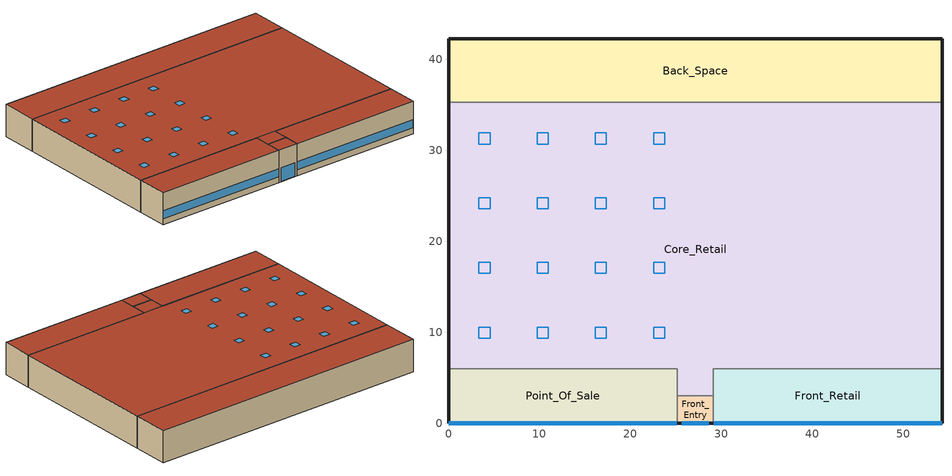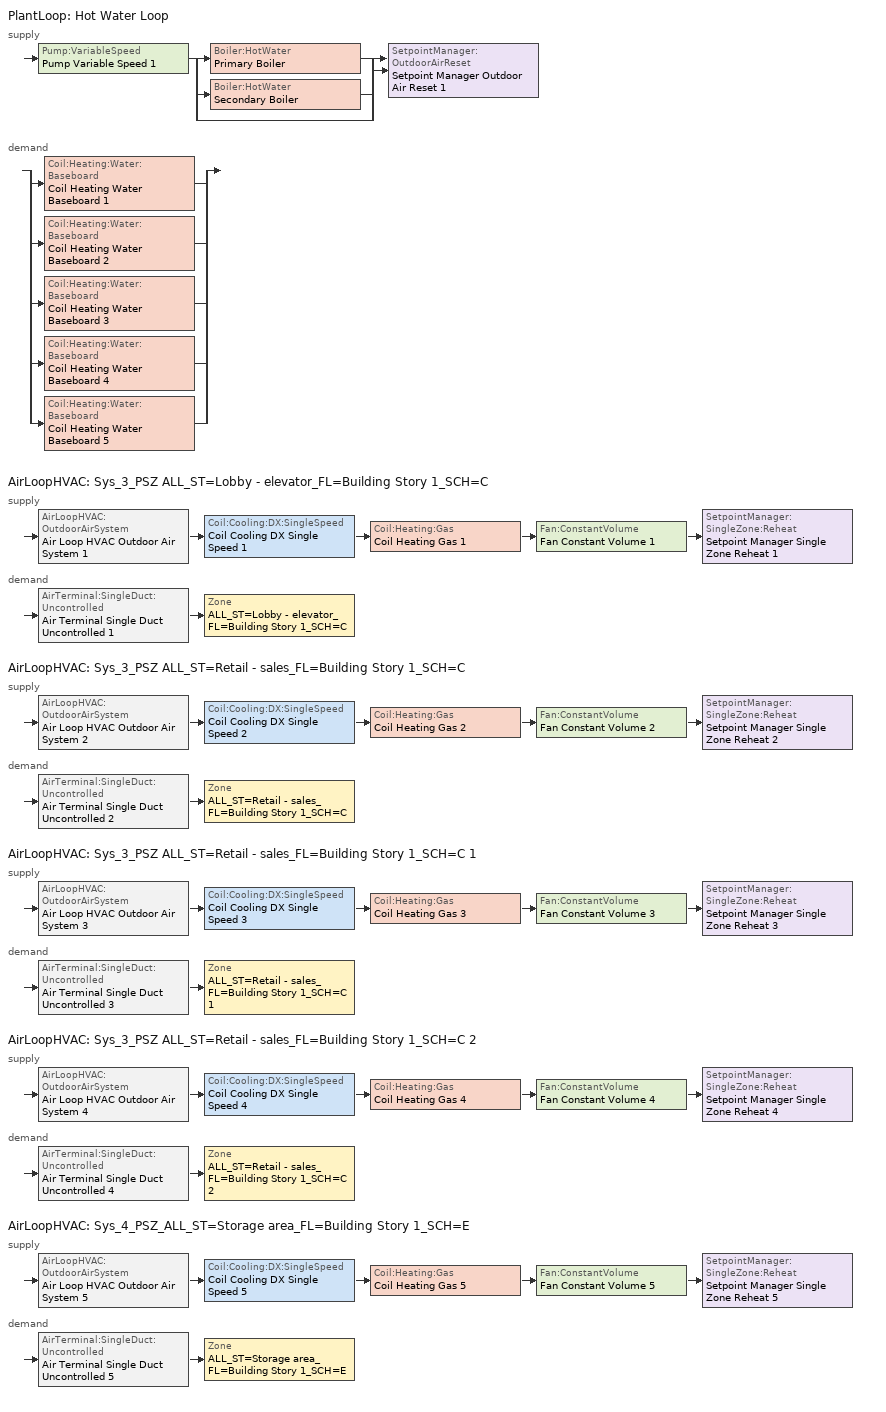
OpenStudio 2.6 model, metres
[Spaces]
Core_Retail
 floor ground: 54.27,35.27 54.27,6 29.14,6 29.14,3 25.14,3 25.14,6 0,6 0,35.27 z0
 wall outside: 54.27,6 54.27,35.27 / 0,35.27 0,6 z0:6.1
 wall to Back_Space: 54.27,35.27 0,35.27 z0:6.1
 wall to Front_Entry: 25.14,3 29.14,3 z0:6.1
 wall to Point_Of_Sale: 0,6 25.14,6 25.14,3 z0:6.1
 wall to Front_Retail: 29.14,3 29.14,6 54.27,6 z0:6.1
 roof outside: 29.14,3 29.14,6 25.14,6 25.14,3 z6.1; 54.27,6 54.27,35.27 0,35.27 0,6 z6.1
 skylight: 23.78,16.46 23.78,17.68 22.56,17.68 22.56,16.46 z6.1; 4.57,30.7 4.57,31.92 3.35,31.92 3.35,30.7 z6.1; 4.57,9.35 4.57,10.57 3.35,10.57 3.35,9.35 z6.1; 4.57,16.46 4.57,17.68 3.35,17.68 3.35,16.46 z6.1; 17.37,16.46 17.37,17.68 16.15,17.68 16.15,16.46 z6.1; 17.37,30.7 17.37,31.92 16.15,31.92 16.15,30.7 z6.1; 17.37,23.58 17.37,24.8 16.15,24.8 16.15,23.58 z6.1; 4.57,23.58 4.57,24.8 3.35,24.8 3.35,23.58 z6.1; 17.37,9.35 17.37,10.57 16.15,10.57 16.15,9.35 z6.1; 10.97,23.58 10.97,24.8 9.75,24.8 9.75,23.58 z6.1; 10.97,9.35 10.97,10.57 9.75,10.57 9.75,9.35 z6.1; 23.78,23.58 23.78,24.8 22.56,24.8 22.56,23.58 z6.1; 23.78,30.7 23.78,31.92 22.56,31.92 22.56,30.7 z6.1; 10.97,16.46 10.97,17.68 9.75,17.68 9.75,16.46 z6.1; 23.78,9.35 23.78,10.57 22.56,10.57 22.56,9.35 z6.1; 10.97,30.7 10.97,31.92 9.75,31.92 9.75,30.7 z6.1
Back_Space
 floor ground: 54.27,42.27 54.27,35.27 0,35.27 0,42.27 z0
 wall outside: 54.27,35.27 54.27,42.27 0,42.27 0,35.27 z0:6.1
 roof outside: 54.27,35.27 54.27,42.27 0,42.27 0,35.27 z6.1
Front_Retail
 floor ground: 54.27,6 54.27,0 29.14,0 29.14,6 z0
 wall outside: 29.14,0 54.27,0 54.27,6 z0:6.1
 wall to Front_Entry: 29.14,3 29.14,0 z0:6.1
 window: 29.19,0 54.22,0 z1.14:2.66
 roof outside: 54.27,0 54.27,6 29.14,6 29.14,0 z6.1
Point_Of_Sale
 floor ground: 25.14,6 25.14,0 0,0 0,6 z0
 wall outside: 0,6 0,0 25.14,0 z0:6.1
 wall to Front_Entry: 25.14,0 25.14,3 z0:6.1
 window: 0.05,0 25.09,0 z1.14:2.66
 roof outside: 25.14,0 25.14,6 0,6 0,0 z6.1
Front_Entry
 floor ground: 29.14,3 29.14,0 25.14,0 25.14,3 z0
 wall outside: 25.14,0 29.14,0 z0:6.1
 window: 25.64,0 28.64,0 z0.05:2.66
 roof outside: 29.14,0 29.14,3 25.14,3 25.14,0 z6.1
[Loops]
PlantLoop 'Hot Water Loop'
 supply: Pump:VariableSpeed 'Pump Variable Speed 1' > split
  | Boiler:HotWater 'Primary Boiler'
  | Boiler:HotWater 'Secondary Boiler'
  | bypass
  join > SetpointManager:OutdoorAirReset 'Setpoint Manager Outdoor Air Reset 1'
 demand: split
  | Coil:Heating:Water:Baseboard 'Coil Heating Water Baseboard 1'
  | Coil:Heating:Water:Baseboard 'Coil Heating Water Baseboard 2'
  | Coil:Heating:Water:Baseboard 'Coil Heating Water Baseboard 3'
  | Coil:Heating:Water:Baseboard 'Coil Heating Water Baseboard 4'
  | Coil:Heating:Water:Baseboard 'Coil Heating Water Baseboard 5'
AirLoopHVAC 'Sys_3_PSZ ALL_ST=Lobby - elevator_FL=Building Story 1_SCH=C'
 supply: AirLoopHVAC:OutdoorAirSystem 'Air Loop HVAC Outdoor Air System 1' > Coil:Cooling:DX:SingleSpeed 'Coil Cooling DX Single Speed 1' > Coil:Heating:Gas 'Coil Heating Gas 1' > Fan:ConstantVolume 'Fan Constant Volume 1' > SetpointManager:SingleZone:Reheat 'Setpoint Manager Single Zone Reheat 1'
 demand: AirTerminal:SingleDuct:Uncontrolled 'Air Terminal Single Duct Uncontrolled 1' > Zone 'ALL_ST=Lobby - elevator_FL=Building Story 1_SCH=C'
AirLoopHVAC 'Sys_3_PSZ ALL_ST=Retail - sales_FL=Building Story 1_SCH=C'
 supply: AirLoopHVAC:OutdoorAirSystem 'Air Loop HVAC Outdoor Air System 2' > Coil:Cooling:DX:SingleSpeed 'Coil Cooling DX Single Speed 2' > Coil:Heating:Gas 'Coil Heating Gas 2' > Fan:ConstantVolume 'Fan Constant Volume 2' > SetpointManager:SingleZone:Reheat 'Setpoint Manager Single Zone Reheat 2'
 demand: AirTerminal:SingleDuct:Uncontrolled 'Air Terminal Single Duct Uncontrolled 2' > Zone 'ALL_ST=Retail - sales_FL=Building Story 1_SCH=C'
AirLoopHVAC 'Sys_3_PSZ ALL_ST=Retail - sales_FL=Building Story 1_SCH=C 1'
 supply: AirLoopHVAC:OutdoorAirSystem 'Air Loop HVAC Outdoor Air System 3' > Coil:Cooling:DX:SingleSpeed 'Coil Cooling DX Single Speed 3' > Coil:Heating:Gas 'Coil Heating Gas 3' > Fan:ConstantVolume 'Fan Constant Volume 3' > SetpointManager:SingleZone:Reheat 'Setpoint Manager Single Zone Reheat 3'
 demand: AirTerminal:SingleDuct:Uncontrolled 'Air Terminal Single Duct Uncontrolled 3' > Zone 'ALL_ST=Retail - sales_FL=Building Story 1_SCH=C 1'
AirLoopHVAC 'Sys_3_PSZ ALL_ST=Retail - sales_FL=Building Story 1_SCH=C 2'
 supply: AirLoopHVAC:OutdoorAirSystem 'Air Loop HVAC Outdoor Air System 4' > Coil:Cooling:DX:SingleSpeed 'Coil Cooling DX Single Speed 4' > Coil:Heating:Gas 'Coil Heating Gas 4' > Fan:ConstantVolume 'Fan Constant Volume 4' > SetpointManager:SingleZone:Reheat 'Setpoint Manager Single Zone Reheat 4'
 demand: AirTerminal:SingleDuct:Uncontrolled 'Air Terminal Single Duct Uncontrolled 4' > Zone 'ALL_ST=Retail - sales_FL=Building Story 1_SCH=C 2'
AirLoopHVAC 'Sys_4_PSZ_ALL_ST=Storage area_FL=Building Story 1_SCH=E'
 supply: AirLoopHVAC:OutdoorAirSystem 'Air Loop HVAC Outdoor Air System 5' > Coil:Cooling:DX:SingleSpeed 'Coil Cooling DX Single Speed 5' > Coil:Heating:Gas 'Coil Heating Gas 5' > Fan:ConstantVolume 'Fan Constant Volume 5' > SetpointManager:SingleZone:Reheat 'Setpoint Manager Single Zone Reheat 5'
 demand: AirTerminal:SingleDuct:Uncontrolled 'Air Terminal Single Duct Uncontrolled 5' > Zone 'ALL_ST=Storage area_FL=Building Story 1_SCH=E'
[Site]
Toronto Pearson Intl AP_ON_CAN: Latitude {deg}=43.677; Longitude {deg}=-79.631; Time Zone {hr}=-5; Elevation {m}=173.4; Terrain=City
[Building]
Building 1: North Axis {deg}=0; Default Construction Set=BTAP-Mass at hdd = 3890.0; Standards Number of Stories=1; Standards Number of Above Ground Stories=1; Standards Building Type=RetailStandalone
[Site:WaterMainsTemperature]
Calculation Method=Correlation; Annual Average Outdoor Air Temperature {C}=9.05833; Maximum Difference In Monthly Average Outdoor Air Temperatures {deltaC}=28.3
[Site:GroundTemperature:BuildingSurface]
19.527, 19.502, 19.536, 19.598, 20.002, 21.64, 22.225, 22.375, 21.449, 20.121, 19.802, 19.633
[SizingPeriod:DesignDay] Barometric Pressure {Pa}=99259; Sky Clearness=0; Rain Indicator=0; Snow Indicator=0; Day of Month=21; Daylight Saving Time Indicator=0; Humidity Indicating Type=Wetbulb; Dry-Bulb Temperature Range Modifier Type=DefaultMultipliers
Name | Maximum Dry-Bulb Temperature {C} | Daily Dry-Bulb Temperature Range {deltaC} | Humidity Indicating Conditions at Maximum Dry-Bulb | Wind Speed {m/s} | Wind Direction {deg} | Month | Day Type | Solar Model Indicator | ASHRAE Taub | ASHRAE Taud
Toronto Pearson Intl AP Ann Clg .4% Condns DB=>MWB | 31.3 | 9.7 | 22.4 | 6 | 270 | 7 | SummerDesignDay | ASHRAETau | 0.425 | 2.27
Toronto Pearson Intl AP Ann Htg 99.6% Condns DB | -18 | 0 | -18 | 5.2 | 0 | 1 | WinterDesignDay | ASHRAEClearSky
[Material:NoMass] Roughness=Smooth; Thermal Absorptance=0.9; Solar Absorptance=0.7
Name | Thermal Resistance {m2-K/W} | Visible Absorptance
Typical Carpet Pad; Typical Carpet Pad 1 | 0.21648 | 0.8
Typical Insulation 1 | 5.20402 | 0.7
Typical Insulation 2 | 3.32618 | 0.7
Typical Insulation 3 | 5.46446 | 0.7
Typical Carpet Pad 2 | 1.25503 | 0.8
Typical Carpet Pad 3; Typical Carpet Pad 4 | 2.57255 | 0.8
Typical Insulation 4 | 0.454528 | 0.7
Typical Insulation 5 | 0.454545 | 0.7
[Material]
Name | Roughness | Thickness {m} | Conductivity {W/m-K} | Density {kg/m3} | Specific Heat {J/kg-K} | Thermal Absorptance | Solar Absorptance | Visible Absorptance
G05 25mm wood | MediumSmooth | 0.0254 | 0.15 | 608 | 1630 | 0.9 | 0.5 | 0.5
100mm Normalweight concrete floor 1 | MediumSmooth | 0.1016 | 2.31 | 2322 | 832
G01 13mm gypsum board 1 | Smooth | 0.0127 | 0.16 | 800 | 1090 | 0.9 | 0.7 | 0.5
4 in. Normalweight Concrete Floor 1 | MediumRough | 0.1016 | 2.31 | 2322 | 832 | 0.9 | 0.7 | 0.7
1IN Stucco 1 | Smooth | 0.0253 | 0.6918 | 1858 | 837 | 0.9 | 0.7 | 0.92
8IN CONCRETE HW RefBldg 1 | Rough | 0.2032 | 1.311 | 2240 | 836.8 | 0.9 | 0.7 | 0.7
1/2IN Gypsum 1 | Smooth | 0.0127 | 0.16 | 784.9 | 830 | 0.9 | 0.4 | 0.4
Metal Roof Surface 1; F08 Metal surface 1 | Smooth | 0.0008 | 45.28 | 7824 | 500 | 0.9 | 0.7 | 0.7
6 in. Normalweight Concrete Floor 1; 6 in. Normalweight Concrete Floor 2; 6 in. Normalweight Concrete Floor 3 | MediumRough | 0.1524 | 2.31 | 2322 | 832 | 0.9 | 0.7 | 0.7
[Construction]
BTAP-Int-Partition; BTAP-Int-Door: G05 25mm wood
BTAP-Int-Floor: 100mm Normalweight concrete floor 1, Typical Carpet Pad
BTAP-Int-Wall: G01 13mm gypsum board 1, G01 13mm gypsum board 1
BTAP-Int-Ceiling: Typical Carpet Pad, 100mm Normalweight concrete floor 1
BTAP-Int-Window: SimpleGlazing
BTAP-Ext-Floor-Mass:U-0.183: Typical Insulation 1, 4 in. Normalweight Concrete Floor 1, Typical Carpet Pad 1
BTAP-Ext-Wall-Mass:U-0.278: 1IN Stucco 1, 8IN CONCRETE HW RefBldg 1, Typical Insulation 2, 1/2IN Gypsum 1
BTAP-Ext-Roof-Metal:U-0.183: Metal Roof Surface 1, Typical Insulation 3
BTAP-Grnd-Floor-Mass:U-0.757: 6 in. Normalweight Concrete Floor 1, Typical Carpet Pad 2
BTAP-Grnd-Wall-Mass:U-0.379: 6 in. Normalweight Concrete Floor 2, Typical Carpet Pad 3
BTAP-Grnd-Roof-Mass:U-0.379: 6 in. Normalweight Concrete Floor 3, Typical Carpet Pad 4
BTAP-Ext-FixedWindow:U=0.220 SHGC=0.600; BTAP-Ext-GlassDoors:U=0.220 SHGC=0.600; BTAP-Ext-Skylights:U=0.220 SHGC=0.600; BTAP-Ext-DaylightDomes:U=0.220 SHGC=0.600; BTAP-Ext-DaylightDiffuser:U=0.220 SHGC=0.600: SimpleGlazing:U=0.220 SHGC=0.600
BTAP-Ext-Door:U-2.2: F08 Metal surface 1, Typical Insulation 4
BTAP-Ext-OverHeadDoor:U-2.2: Typical Insulation 5
[DefaultConstructionSet]
BTAP-Mass at hdd = 3890.0: Default Exterior Surface Constructions=BTAP-Mass at hdd = 3890.0; Default Interior Surface Constructions=Default Surface Constructions 2; Default Ground Contact Surface Constructions=BTAP-Mass at hdd = 3890.0 1; Default Exterior SubSurface Constructions=BTAP-Mass at hdd = 3890.0; Default Interior SubSurface Constructions=Default Sub Surface Constructions 2; Interior Partition Construction=BTAP-Int-Partition
[DefaultSurfaceConstructions]
Name | Floor Construction | Wall Construction | Roof Ceiling Construction
Default Surface Constructions 2 | BTAP-Int-Floor | BTAP-Int-Wall | BTAP-Int-Ceiling
BTAP-Mass at hdd = 3890.0 | BTAP-Ext-Floor-Mass:U-0.183 | BTAP-Ext-Wall-Mass:U-0.278 | BTAP-Ext-Roof-Metal:U-0.183
BTAP-Mass at hdd = 3890.0 1 | BTAP-Grnd-Floor-Mass:U-0.757 | BTAP-Grnd-Wall-Mass:U-0.379 | BTAP-Grnd-Roof-Mass:U-0.379
[DefaultSubSurfaceConstructions]
Name | Fixed Window Construction | Operable Window Construction | Door Construction | Glass Door Construction | Overhead Door Construction | Skylight Construction | Tubular Daylight Dome Construction | Tubular Daylight Diffuser Construction
Default Sub Surface Constructions 2 | BTAP-Int-Window | BTAP-Int-Window | BTAP-Int-Door
BTAP-Mass at hdd = 3890.0 | BTAP-Ext-FixedWindow:U=0.220 SHGC=0.600 | BTAP-Ext-FixedWindow:U=0.220 SHGC=0.600 | BTAP-Ext-Door:U-2.2 | BTAP-Ext-GlassDoors:U=0.220 SHGC=0.600 | BTAP-Ext-OverHeadDoor:U-2.2 | BTAP-Ext-Skylights:U=0.220 SHGC=0.600 | BTAP-Ext-DaylightDomes:U=0.220 SHGC=0.600 | BTAP-Ext-DaylightDiffuser:U=0.220 SHGC=0.600
[WindowMaterial:SimpleGlazingSystem] U-Factor {W/m2-K}=2.2; Solar Heat Gain Coefficient=0.6; Visible Transmittance=0.21
SimpleGlazing; SimpleGlazing:U=0.220 SHGC=0.600
[Space] Building Story=Building Story 1; Part of Total Floor Area=Yes
Name | Space Type | Thermal Zone
Core_Retail | Space Function Retail - sales | ALL_ST=Retail - sales_FL=Building Story 1_SCH=C 2
Back_Space | Space Function Storage area | ALL_ST=Storage area_FL=Building Story 1_SCH=E
Front_Retail | Space Function Retail - sales | ALL_ST=Retail - sales_FL=Building Story 1_SCH=C 1
Point_Of_Sale | Space Function Retail - sales | ALL_ST=Retail - sales_FL=Building Story 1_SCH=C
Front_Entry | Space Function Lobby - elevator | ALL_ST=Lobby - elevator_FL=Building Story 1_SCH=C
[BuildingStory]
Building Story 1: Nominal Z Coordinate {m}=0
[SpaceType] Standards Building Type=Space Function
Name | Default Schedule Set | Design Specification Outdoor Air Object | Standards Space Type
Space Function Storage area | Space Function Storage area Schedule Set | Space Function Storage area Ventilation | Storage area
Space Function Retail - sales | Space Function Retail - sales Schedule Set | Space Function Retail - sales Ventilation | Retail - sales
Space Function Lobby - elevator | Space Function Lobby - elevator Schedule Set | Space Function Lobby - elevator Ventilation | Lobby - elevator
[People:Definition] Number of People Calculation Method=People/Area; Fraction Radiant=0.3
Name | People per Space Floor Area {person/m2}
Space Function Lobby - elevator People Definition | 0.0999967
Space Function Retail - sales People Definition | 0.0333681
Space Function Storage area People Definition | 0.0100104
[People] Work Efficiency Schedule=Work Efficiency Schedule; Clothing Insulation Schedule=Clothing Schedule; Air Velocity Schedule=Air Velocity Schedule; Multiplier=1
Name | People Definition | Space or SpaceType
Space Function Lobby - elevator People | Space Function Lobby - elevator People Definition | Space Function Lobby - elevator
Space Function Retail - sales People | Space Function Retail - sales People Definition | Space Function Retail - sales
Space Function Storage area People | Space Function Storage area People Definition | Space Function Storage area
[Lights:Definition] Design Level Calculation Method=Watts/Area; Fraction Radiant=0.5; Fraction Visible=0.2
Name | Watts per Space Floor Area {W/m2}
Space Function Lobby - elevator Lights Definition | 6.89994
Space Function Retail - sales Lights Definition | 18.0998
Space Function Storage area Lights Definition | 6.79994
[Lights] Fraction Replaceable=1
Name | Lights Definition | Space or SpaceType
Space Function Lobby - elevator Lights | Space Function Lobby - elevator Lights Definition | Space Function Lobby - elevator
Space Function Retail - sales Lights | Space Function Retail - sales Lights Definition | Space Function Retail - sales
Space Function Storage area Lights | Space Function Storage area Lights Definition | Space Function Storage area
[ElectricEquipment:Definition] Design Level Calculation Method=Watts/Area; Fraction Radiant=0.5
Name | Watts per Space Floor Area {W/m2}
Space Function Lobby - elevator Elec Equip Definition; Space Function Storage area Elec Equip Definition | 0.999992
Space Function Retail - sales Elec Equip Definition | 2.49998
[ElectricEquipment]
Name | Electric Equipment Definition | Space or SpaceType
Space Function Lobby - elevator Elec Equip | Space Function Lobby - elevator Elec Equip Definition | Space Function Lobby - elevator
Space Function Retail - sales Elec Equip | Space Function Retail - sales Elec Equip Definition | Space Function Retail - sales
Space Function Storage area Elec Equip | Space Function Storage area Elec Equip Definition | Space Function Storage area
[DesignSpecification:OutdoorAir] Outdoor Air Method=Sum
Name | Outdoor Air Flow per Floor Area {m3/s-m2}
Space Function Lobby - elevator Ventilation | 0.0041148
Space Function Retail - sales Ventilation | 0.00118364
Space Function Storage area Ventilation | 0.0003556
[DefaultScheduleSet] People Activity Level Schedule=NECB-Activity; Infiltration Schedule=Always On
Name | Number of People Schedule | Lighting Schedule | Electric Equipment Schedule
Space Function Lobby - elevator Schedule Set; Space Function Retail - sales Schedule Set | NECB-C-Occupancy | NECB-C-Lighting | NECB-C-Electric-Equipment
Space Function Storage area Schedule Set | NECB-E-Occupancy | NECB-E-Lighting | NECB-E-Electric-Equipment
[ThermostatSetpoint:DualSetpoint]
Name | Heating Setpoint Temperature Schedule | Cooling Setpoint Temperature Schedule
Space Function Lobby - elevator Thermostat 2; Space Function Retail - sales Thermostat 4; Space Function Retail - sales Thermostat 5; Space Function Retail - sales Thermostat 6 | NECB-C-Thermostat Setpoint-Heating | NECB-C-Thermostat Setpoint-Cooling
Space Function Storage area Thermostat 2 | NECB-E-Thermostat Setpoint-Heating | NECB-E-Thermostat Setpoint-Cooling
[SpaceInfiltration:DesignFlowRate] Schedule=Always On Discrete; Design Flow Rate Calculation Method=Flow/ExteriorArea; Flow per Exterior Surface Area {m3/s-m2}=0.00025; Constant Term Coefficient=0; Temperature Term Coefficient=0; Velocity Term Coefficient=0.224; Velocity Squared Term Coefficient=0
Name | Space or SpaceType
Back_Space Infiltration | Back_Space
Core_Retail Infiltration | Core_Retail
Front_Entry Infiltration | Front_Entry
Front_Retail Infiltration | Front_Retail
Point_Of_Sale Infiltration | Point_Of_Sale
[ThermalZone] Use Ideal Air Loads=No
Name | Thermostat
ALL_ST=Lobby - elevator_FL=Building Story 1_SCH=C | Space Function Lobby - elevator Thermostat 2
ALL_ST=Retail - sales_FL=Building Story 1_SCH=C | Space Function Retail - sales Thermostat 4
ALL_ST=Retail - sales_FL=Building Story 1_SCH=C 1 | Space Function Retail - sales Thermostat 5
ALL_ST=Storage area_FL=Building Story 1_SCH=E | Space Function Storage area Thermostat 2
ALL_ST=Retail - sales_FL=Building Story 1_SCH=C 2 | Space Function Retail - sales Thermostat 6
[Sizing:Zone] Zone Cooling Design Supply Air Temperature Input Method=SupplyAirTemperature; Zone Cooling Design Supply Air Temperature {C}=13; Zone Cooling Design Supply Air Temperature Difference {deltaC}=11.11; Zone Heating Design Supply Air Temperature Input Method=SupplyAirTemperature; Zone Heating Design Supply Air Temperature {C}=43; Zone Heating Design Supply Air Temperature Difference {deltaC}=11.11; Zone Cooling Design Supply Air Humidity Ratio {kg-H2O/kg-air}=0.0085; Zone Heating Design Supply Air Humidity Ratio {kg-H2O/kg-air}=0.008; Zone Heating Sizing Factor=1.3; Zone Cooling Sizing Factor=1.1; Cooling Design Air Flow Method=DesignDay; Heating Design Air Flow Method=DesignDay; Account for Dedicated Outdoor Air System=No; Dedicated Outdoor Air System Control Strategy=NeutralSupplyAir; Dedicated Outdoor Air Low Setpoint Temperature for Design {C}=autosize; Dedicated Outdoor Air High Setpoint Temperature for Design {C}=autosize
ALL_ST=Lobby - elevator_FL=Building Story 1_SCH=C; ALL_ST=Retail - sales_FL=Building Story 1_SCH=C; ALL_ST=Retail - sales_FL=Building Story 1_SCH=C 1; ALL_ST=Storage area_FL=Building Story 1_SCH=E; ALL_ST=Retail - sales_FL=Building Story 1_SCH=C 2
[Zone equipment]
ALL_ST=Lobby - elevator_FL=Building Story 1_SCH=C: Air Terminal Single Duct Uncontrolled 1, Zone HVAC Baseboard Convective Water 1
ALL_ST=Retail - sales_FL=Building Story 1_SCH=C: Air Terminal Single Duct Uncontrolled 2, Zone HVAC Baseboard Convective Water 2
ALL_ST=Retail - sales_FL=Building Story 1_SCH=C 1: Air Terminal Single Duct Uncontrolled 3, Zone HVAC Baseboard Convective Water 3
ALL_ST=Storage area_FL=Building Story 1_SCH=E: Air Terminal Single Duct Uncontrolled 5, Zone HVAC Baseboard Convective Water 5
ALL_ST=Retail - sales_FL=Building Story 1_SCH=C 2: Air Terminal Single Duct Uncontrolled 4, Zone HVAC Baseboard Convective Water 4
[PlantLoop]
Hot Water Loop: Fluid Type=Water; Glycol Concentration=0; Plant Loop Volume {m3}=Autocalculate; Load Distribution Scheme=Optimal
[Sizing:Plant]
Hot Water Loop: Loop Type=Heating; Design Loop Exit Temperature {C}=82; Loop Design Temperature Difference {deltaC}=16; Sizing Option=NonCoincident; Zone Timesteps in Averaging Window=1; Coincident Sizing Factor Mode=None
[Pump:VariableSpeed]
Pump Variable Speed 1: Pump Control Type=Intermittent; Skin Loss Radiative Fraction=0.5; Design Power Sizing Method=PowerPerFlowPerPressure; Design Electric Power per Unit Flow Rate {W/(m3/s)}=348701.1; Design Shaft Power per Unit Flow Rate per Unit Head {W-s/m3-Pa}=1.28205; Design Minimum Flow Rate Fraction=0
[Boiler:HotWater] Fuel Type=NaturalGas; Water Outlet Upper Temperature Limit {C}=99; Boiler Flow Mode=ConstantFlow; Parasitic Electric Load {W}=0; Sizing Factor=1
Primary Boiler; Secondary Boiler
[SetpointManager:OutdoorAirReset]
Setpoint Manager Outdoor Air Reset 1: Control Variable=Temperature; Setpoint at Outdoor Low Temperature {C}=82; Outdoor Low Temperature {C}=-16; Setpoint at Outdoor High Temperature {C}=60; Outdoor High Temperature {C}=0
[AirLoopHVAC] Availability Schedule=Always On Discrete; Design Supply Air Flow Rate {m3/s}=AutoSize
Sys_3_PSZ ALL_ST=Lobby - elevator_FL=Building Story 1_SCH=C; Sys_3_PSZ ALL_ST=Retail - sales_FL=Building Story 1_SCH=C; Sys_3_PSZ ALL_ST=Retail - sales_FL=Building Story 1_SCH=C 1; Sys_3_PSZ ALL_ST=Retail - sales_FL=Building Story 1_SCH=C 2; Sys_4_PSZ_ALL_ST=Storage area_FL=Building Story 1_SCH=E
[Sizing:System] Type of Load to Size On=Sensible; Design Outdoor Air Flow Rate {m3/s}=Autosize; Minimum System Air Flow Ratio=1; Preheat Design Temperature {C}=7; Preheat Design Humidity Ratio {kg-H2O/kg-Air}=0.008; Precool Design Temperature {C}=13; Precool Design Humidity Ratio {kg-H2O/kg-Air}=0.008; Central Cooling Design Supply Air Temperature {C}=13; Central Heating Design Supply Air Temperature {C}=43; Sizing Option=NonCoincident; 100% Outdoor Air in Cooling=No; 100% Outdoor Air in Heating=No; Central Cooling Design Supply Air Humidity Ratio {kg-H2O/kg-Air}=0.0085; Central Heating Design Supply Air Humidity Ratio {kg-H2O/kg-Air}=0.008; Cooling Design Air Flow Method=DesignDay; Cooling Design Air Flow Rate {m3/s}=0; Heating Design Air Flow Method=DesignDay; Heating Design Air Flow Rate {m3/s}=0; System Outdoor Air Method=ZoneSum; Zone Maximum Outdoor Air Fraction=1; Cooling Supply Air Flow Rate Per Floor Area {m3/s-m2}=0.00996765; Cooling Fraction of Autosized Cooling Supply Air Flow Rate=1; Cooling Supply Air Flow Rate Per Unit Cooling Capacity {m3/s-W}=3.94755e-05; Heating Supply Air Flow Rate Per Floor Area {m3/s-m2}=0.00996765; Heating Fraction of Autosized Heating Supply Air Flow Rate=1; Heating Fraction of Autosized Cooling Supply Air Flow Rate=1; Heating Supply Air Flow Rate Per Unit Heating Capacity {m3/s-W}=3.15882e-05; Cooling Design Capacity Method=CoolingDesignCapacity; Cooling Design Capacity {W}=autosize; Cooling Design Capacity Per Floor Area {W/m2}=234.7; Fraction of Autosized Cooling Design Capacity=1; Heating Design Capacity Method=HeatingDesignCapacity; Heating Design Capacity {W}=autosize; Heating Design Capacity Per Floor Area {W/m2}=157; Fraction of Autosized Heating Design Capacity=1; Central Cooling Capacity Control Method=OnOff
Sys_3_PSZ ALL_ST=Lobby - elevator_FL=Building Story 1_SCH=C; Sys_3_PSZ ALL_ST=Retail - sales_FL=Building Story 1_SCH=C; Sys_3_PSZ ALL_ST=Retail - sales_FL=Building Story 1_SCH=C 1; Sys_3_PSZ ALL_ST=Retail - sales_FL=Building Story 1_SCH=C 2; Sys_4_PSZ_ALL_ST=Storage area_FL=Building Story 1_SCH=E
[Fan:ConstantVolume] Availability Schedule=Always On Discrete; Maximum Flow Rate {m3/s}=AutoSize
Fan Constant Volume 1; Fan Constant Volume 2; Fan Constant Volume 3; Fan Constant Volume 4; Fan Constant Volume 5
[Coil:Heating:Gas] Availability Schedule=Always On Discrete; Gas Burner Efficiency=0.8; Nominal Capacity {W}=AutoSize; Parasitic Electric Load {W}=0; Parasitic Gas Load {W}=0
Coil Heating Gas 1; Coil Heating Gas 2; Coil Heating Gas 3; Coil Heating Gas 4; Coil Heating Gas 5
[Coil:Cooling:DX:SingleSpeed] Availability Schedule=Always On Discrete; Rated Total Cooling Capacity {W}=autosize; Rated Sensible Heat Ratio=autosize; Rated COP {W/W}=3; Rated Air Flow Rate {m3/s}=autosize; Rated Evaporator Fan Power Per Volume Flow Rate {W/(m3/s)}=773.3; Condenser Type=AirCooled; Evaporative Condenser Effectiveness=0; Evaporative Condenser Air Flow Rate {m3/s}=Autosize; Evaporative Condenser Pump Rated Power Consumption {W}=Autosize; Crankcase Heater Capacity {W}=0; Maximum Outdoor Dry-Bulb Temperature for Crankcase Heater Operation {C}=0; Basin Heater Capacity {W/K}=0; Basin Heater Setpoint Temperature {C}=10
Name | Total Cooling Capacity Function of Temperature Curve | Total Cooling Capacity Function of Flow Fraction Curve | Energy Input Ratio Function of Temperature Curve | Energy Input Ratio Function of Flow Fraction Curve | Part Load Fraction Correlation Curve
Coil Cooling DX Single Speed 1 | Curve Biquadratic 1 | Curve Quadratic 1 | Curve Biquadratic 2 | Curve Quadratic 2 | Curve Quadratic 3
Coil Cooling DX Single Speed 2 | Curve Biquadratic 3 | Curve Quadratic 4 | Curve Biquadratic 4 | Curve Quadratic 5 | Curve Quadratic 6
Coil Cooling DX Single Speed 3 | Curve Biquadratic 5 | Curve Quadratic 7 | Curve Biquadratic 6 | Curve Quadratic 8 | Curve Quadratic 9
Coil Cooling DX Single Speed 4 | Curve Biquadratic 7 | Curve Quadratic 10 | Curve Biquadratic 8 | Curve Quadratic 11 | Curve Quadratic 12
Coil Cooling DX Single Speed 5 | Curve Biquadratic 9 | Curve Quadratic 13 | Curve Biquadratic 10 | Curve Quadratic 14 | Curve Cubic 1
[Controller:OutdoorAir] Minimum Outdoor Air Flow Rate {m3/s}=autosize; Maximum Outdoor Air Flow Rate {m3/s}=Autosize; Economizer Control Type=NoEconomizer; Economizer Control Action Type=ModulateFlow; Economizer Maximum Limit Dry-Bulb Temperature {C}=28; Economizer Maximum Limit Enthalpy {J/kg}=64000; Economizer Minimum Limit Dry-Bulb Temperature {C}=-100; Lockout Type=NoLockout; Minimum Limit Type=FixedMinimum; High Humidity Control=No; Heat Recovery Bypass Control Type=BypassWhenWithinEconomizerLimits
Name | Controller Mechanical Ventilation
Controller Outdoor Air 1 | Controller Mechanical Ventilation 1
Controller Outdoor Air 2 | Controller Mechanical Ventilation 2
Controller Outdoor Air 3 | Controller Mechanical Ventilation 3
Controller Outdoor Air 4 | Controller Mechanical Ventilation 4
Controller Outdoor Air 5 | Controller Mechanical Ventilation 5
[Controller:MechanicalVentilation] Availability Schedule=Always On Discrete; System Outdoor Air Method=ZoneSum
Controller Mechanical Ventilation 1; Controller Mechanical Ventilation 2; Controller Mechanical Ventilation 3; Controller Mechanical Ventilation 4; Controller Mechanical Ventilation 5
[AirLoopHVAC:OutdoorAirSystem]
Name | Controller
Air Loop HVAC Outdoor Air System 1 | Controller Outdoor Air 1
Air Loop HVAC Outdoor Air System 2 | Controller Outdoor Air 2
Air Loop HVAC Outdoor Air System 3 | Controller Outdoor Air 3
Air Loop HVAC Outdoor Air System 4 | Controller Outdoor Air 4
Air Loop HVAC Outdoor Air System 5 | Controller Outdoor Air 5
[SetpointManager:SingleZone:Reheat] Minimum Supply Air Temperature {C}=13; Maximum Supply Air Temperature {C}=43
Name | Control Zone
Setpoint Manager Single Zone Reheat 1 | ALL_ST=Lobby - elevator_FL=Building Story 1_SCH=C
Setpoint Manager Single Zone Reheat 2 | ALL_ST=Retail - sales_FL=Building Story 1_SCH=C
Setpoint Manager Single Zone Reheat 3 | ALL_ST=Retail - sales_FL=Building Story 1_SCH=C 1
Setpoint Manager Single Zone Reheat 4 | ALL_ST=Retail - sales_FL=Building Story 1_SCH=C 2
Setpoint Manager Single Zone Reheat 5 | ALL_ST=Storage area_FL=Building Story 1_SCH=E
[AirTerminal:SingleDuct:Uncontrolled] Availability Schedule=Always On Discrete; Maximum Air Flow Rate {m3/s}=AutoSize
Air Terminal Single Duct Uncontrolled 1; Air Terminal Single Duct Uncontrolled 2; Air Terminal Single Duct Uncontrolled 3; Air Terminal Single Duct Uncontrolled 4; Air Terminal Single Duct Uncontrolled 5
[Coil:Heating:Water:Baseboard] Heating Design Capacity Method=HeatingDesignCapacity; Heating Design Capacity {W}=autosize; Heating Design Capacity Per Floor Area {W/m2}=0; Fraction of Autosized Heating Design Capacity=0.8
Coil Heating Water Baseboard 1; Coil Heating Water Baseboard 2; Coil Heating Water Baseboard 3; Coil Heating Water Baseboard 4; Coil Heating Water Baseboard 5
[ZoneHVAC:Baseboard:Convective:Water] Availability Schedule=Always On Discrete
Name | Heating Coil
Zone HVAC Baseboard Convective Water 1 | Coil Heating Water Baseboard 1
Zone HVAC Baseboard Convective Water 2 | Coil Heating Water Baseboard 2
Zone HVAC Baseboard Convective Water 3 | Coil Heating Water Baseboard 3
Zone HVAC Baseboard Convective Water 4 | Coil Heating Water Baseboard 4
Zone HVAC Baseboard Convective Water 5 | Coil Heating Water Baseboard 5
[Schedule:Ruleset]
Clothing Schedule: Default Day Schedule=Clothing Schedule Default Winter Clothes
Air Velocity Schedule: Default Day Schedule=Air Velocity Schedule Default
Work Efficiency Schedule: Default Day Schedule=Work Efficiency Schedule Default
NECB-C-Occupancy: Default Day Schedule=NECB-C-Occupancy Default
NECB-Activity: Default Day Schedule=NECB-Activity Default; Summer Design Day Schedule=NECB-Activity Summer Design Day; Winter Design Day Schedule=NECB-Activity Winter Design Day
NECB-C-Lighting: Default Day Schedule=NECB-C-Lighting Default
NECB-C-Electric-Equipment: Default Day Schedule=NECB-C-Electric-Equipment Default
Always On: Default Day Schedule=Always On Default
NECB-C-Thermostat Setpoint-Heating: Default Day Schedule=NECB-C-Thermostat Setpoint-Heating Default
NECB-C-Thermostat Setpoint-Cooling: Default Day Schedule=NECB-C-Thermostat Setpoint-Cooling Default
NECB-E-Occupancy: Default Day Schedule=NECB-E-Occupancy Default
NECB-E-Lighting: Default Day Schedule=NECB-E-Lighting Default
NECB-E-Electric-Equipment: Default Day Schedule=NECB-E-Electric-Equipment Default
NECB-E-Thermostat Setpoint-Heating: Default Day Schedule=NECB-E-Thermostat Setpoint-Heating Default
NECB-E-Thermostat Setpoint-Cooling: Default Day Schedule=NECB-E-Thermostat Setpoint-Cooling Default
[Schedule:Day]
Clothing Schedule Default Winter Clothes; Always On Default: 24, 0, 1
Clothing Schedule Summer Clothes: 24, 0, 0.5
Air Velocity Schedule Default: 24, 0, 0.2
Work Efficiency Schedule Default; NECB-E-Occupancy Sun|Hol Day: 24, 0, 0
NECB-C-Occupancy Default; NECB-C-Occupancy Default|Wkdy Day: 8, 0, 0, 9, 0, 0.1, 10, 0, 0.2, 12, 0, 0.5, 16, 0, 0.7, 17, 0, 0.8, 18, 0, 0.7, 19, 0, 0.5, 21, 0, 0.3, 24, 0, 0
NECB-C-Occupancy Sat Day: 8, 0, 0, 9, 0, 0.1, 10, 0, 0.2, 11, 0, 0.5, 12, 0, 0.6, 13, 0, 0.8, 16, 0, 0.9, 17, 0, 0.8, 18, 0, 0.7, 19, 0, 0.5, 21, 0, 0.2, 24, 0, 0
NECB-C-Occupancy Sun|Hol Day: 10, 0, 0, 11, 0, 0.1, 13, 0, 0.2, 18, 0, 0.4, 19, 0, 0.2, 24, 0, 0
NECB-Activity Default; NECB-Activity Winter Design Day; NECB-Activity Summer Design Day: 24, 0, 130
NECB-C-Lighting Default; NECB-C-Lighting Default|Wkdy Day; NECB-C-Lighting Sat Day; NECB-C-Electric-Equipment Default; NECB-C-Electric-Equipment Default|Wkdy Day; NECB-C-Electric-Equipment Sat Day: 8, 0, 0.05, 9, 0, 0.5, 19, 0, 0.9, 20, 0, 0.6, 21, 0, 0.5, 24, 0, 0.05
NECB-C-Lighting Sun|Hol Day; NECB-C-Electric-Equipment Sun|Hol Day: 10, 0, 0.05, 11, 0, 0.5, 18, 0, 0.9, 19, 0, 0.6, 24, 0, 0.05
NECB-C-Thermostat Setpoint-Heating Default; NECB-C-Thermostat Setpoint-Heating Default|Wkdy Day; NECB-C-Thermostat Setpoint-Heating Sat Day: 7, 0, 18, 8, 0, 20, 21, 0, 22, 24, 0, 18
NECB-C-Thermostat Setpoint-Heating Sun|Hol Day: 9, 0, 18, 10, 0, 20, 19, 0, 22, 24, 0, 18
NECB-C-Thermostat Setpoint-Cooling Default; NECB-C-Thermostat Setpoint-Cooling Default|Wkdy Day; NECB-C-Thermostat Setpoint-Cooling Sat Day: 7, 0, 35, 21, 0, 24, 24, 0, 35
NECB-C-Thermostat Setpoint-Cooling Sun|Hol Day: 9, 0, 35, 19, 0, 24, 24, 0, 35
NECB-E-Occupancy Default; NECB-E-Occupancy Default|Wkdy Day: 8, 0, 0, 9, 0, 0.2, 10, 0, 0.7, 14, 0, 0.9, 15, 0, 0.5, 16, 0, 0.9, 18, 0, 0.8, 19, 0, 0.2, 24, 0, 0
NECB-E-Occupancy Sat Day: 9, 0, 0, 13, 0, 0.2, 17, 0, 0.1, 24, 0, 0
NECB-E-Lighting Default; NECB-E-Lighting Default|Wkdy Day; NECB-E-Electric-Equipment Default; NECB-E-Electric-Equipment Default|Wkdy Day: 8, 0, 0.05, 9, 0, 0.4, 10, 0, 0.7, 18, 0, 0.9, 19, 0, 0.4, 24, 0, 0.05
NECB-E-Lighting Sat Day; NECB-E-Electric-Equipment Sat Day: 9, 0, 0.05, 10, 0, 0.5, 15, 0, 0.9, 16, 0, 0.7, 17, 0, 0.5, 24, 0, 0.05
NECB-E-Lighting Sun|Hol Day; NECB-E-Electric-Equipment Sun|Hol Day: 24, 0, 0.05
NECB-E-Thermostat Setpoint-Heating Default; NECB-E-Thermostat Setpoint-Heating Default|Wkdy Day: 7, 0, 18, 8, 0, 20, 19, 0, 22, 24, 0, 18
NECB-E-Thermostat Setpoint-Heating Sat Day: 8, 0, 18, 9, 0, 20, 17, 0, 22, 24, 0, 18
NECB-E-Thermostat Setpoint-Heating Sun|Hol Day: 24, 0, 18
NECB-E-Thermostat Setpoint-Cooling Default; NECB-E-Thermostat Setpoint-Cooling Default|Wkdy Day: 7, 0, 35, 19, 0, 24, 24, 0, 35
NECB-E-Thermostat Setpoint-Cooling Sat Day: 8, 0, 35, 17, 0, 24, 24, 0, 35
NECB-E-Thermostat Setpoint-Cooling Sun|Hol Day: 24, 0, 35
[Schedule:Rule] Date Specification Type=DateRange; Start Day=1
Name | Schedule Ruleset | Rule Order | Day Schedule | Start Month | End Month | End Day | Apply Monday | Apply Tuesday | Apply Wednesday | Apply Thursday | Apply Friday | Apply Saturday | Apply Sunday
Schedule Rule 1 | Clothing Schedule | 0 | Clothing Schedule Summer Clothes | 5 | 9 | 30
Schedule Rule 2 | NECB-C-Occupancy | 2 | NECB-C-Occupancy Default|Wkdy Day | 1 | 12 | 31 | Yes | Yes | Yes | Yes | Yes
Schedule Rule 3 | NECB-C-Occupancy | 1 | NECB-C-Occupancy Sat Day | 1 | 12 | 31 |  |  |  |  |  | Yes
Schedule Rule 4 | NECB-C-Occupancy | 0 | NECB-C-Occupancy Sun|Hol Day | 1 | 12 | 31 |  |  |  |  |  |  | Yes
Schedule Rule 5 | NECB-C-Lighting | 2 | NECB-C-Lighting Default|Wkdy Day | 1 | 12 | 31 | Yes | Yes | Yes | Yes | Yes
Schedule Rule 6 | NECB-C-Lighting | 1 | NECB-C-Lighting Sat Day | 1 | 12 | 31 |  |  |  |  |  | Yes
Schedule Rule 7 | NECB-C-Lighting | 0 | NECB-C-Lighting Sun|Hol Day | 1 | 12 | 31 |  |  |  |  |  |  | Yes
Schedule Rule 8 | NECB-C-Electric-Equipment | 2 | NECB-C-Electric-Equipment Default|Wkdy Day | 1 | 12 | 31 | Yes | Yes | Yes | Yes | Yes
Schedule Rule 9 | NECB-C-Electric-Equipment | 1 | NECB-C-Electric-Equipment Sat Day | 1 | 12 | 31 |  |  |  |  |  | Yes
Schedule Rule 10 | NECB-C-Electric-Equipment | 0 | NECB-C-Electric-Equipment Sun|Hol Day | 1 | 12 | 31 |  |  |  |  |  |  | Yes
Schedule Rule 11 | NECB-C-Thermostat Setpoint-Heating | 2 | NECB-C-Thermostat Setpoint-Heating Default|Wkdy Day | 1 | 12 | 31 | Yes | Yes | Yes | Yes | Yes
Schedule Rule 12 | NECB-C-Thermostat Setpoint-Heating | 1 | NECB-C-Thermostat Setpoint-Heating Sat Day | 1 | 12 | 31 |  |  |  |  |  | Yes
Schedule Rule 13 | NECB-C-Thermostat Setpoint-Heating | 0 | NECB-C-Thermostat Setpoint-Heating Sun|Hol Day | 1 | 12 | 31 |  |  |  |  |  |  | Yes
Schedule Rule 14 | NECB-C-Thermostat Setpoint-Cooling | 2 | NECB-C-Thermostat Setpoint-Cooling Default|Wkdy Day | 1 | 12 | 31 | Yes | Yes | Yes | Yes | Yes
Schedule Rule 15 | NECB-C-Thermostat Setpoint-Cooling | 1 | NECB-C-Thermostat Setpoint-Cooling Sat Day | 1 | 12 | 31 |  |  |  |  |  | Yes
Schedule Rule 16 | NECB-C-Thermostat Setpoint-Cooling | 0 | NECB-C-Thermostat Setpoint-Cooling Sun|Hol Day | 1 | 12 | 31 |  |  |  |  |  |  | Yes
Schedule Rule 17 | NECB-E-Occupancy | 2 | NECB-E-Occupancy Default|Wkdy Day | 1 | 12 | 31 | Yes | Yes | Yes | Yes | Yes
Schedule Rule 18 | NECB-E-Occupancy | 1 | NECB-E-Occupancy Sat Day | 1 | 12 | 31 |  |  |  |  |  | Yes
Schedule Rule 19 | NECB-E-Occupancy | 0 | NECB-E-Occupancy Sun|Hol Day | 1 | 12 | 31 |  |  |  |  |  |  | Yes
Schedule Rule 20 | NECB-E-Lighting | 2 | NECB-E-Lighting Default|Wkdy Day | 1 | 12 | 31 | Yes | Yes | Yes | Yes | Yes
Schedule Rule 21 | NECB-E-Lighting | 1 | NECB-E-Lighting Sat Day | 1 | 12 | 31 |  |  |  |  |  | Yes
Schedule Rule 22 | NECB-E-Lighting | 0 | NECB-E-Lighting Sun|Hol Day | 1 | 12 | 31 |  |  |  |  |  |  | Yes
Schedule Rule 23 | NECB-E-Electric-Equipment | 2 | NECB-E-Electric-Equipment Default|Wkdy Day | 1 | 12 | 31 | Yes | Yes | Yes | Yes | Yes
Schedule Rule 24 | NECB-E-Electric-Equipment | 1 | NECB-E-Electric-Equipment Sat Day | 1 | 12 | 31 |  |  |  |  |  | Yes
Schedule Rule 25 | NECB-E-Electric-Equipment | 0 | NECB-E-Electric-Equipment Sun|Hol Day | 1 | 12 | 31 |  |  |  |  |  |  | Yes
Schedule Rule 26 | NECB-E-Thermostat Setpoint-Heating | 2 | NECB-E-Thermostat Setpoint-Heating Default|Wkdy Day | 1 | 12 | 31 | Yes | Yes | Yes | Yes | Yes
Schedule Rule 27 | NECB-E-Thermostat Setpoint-Heating | 1 | NECB-E-Thermostat Setpoint-Heating Sat Day | 1 | 12 | 31 |  |  |  |  |  | Yes
Schedule Rule 28 | NECB-E-Thermostat Setpoint-Heating | 0 | NECB-E-Thermostat Setpoint-Heating Sun|Hol Day | 1 | 12 | 31 |  |  |  |  |  |  | Yes
Schedule Rule 29 | NECB-E-Thermostat Setpoint-Cooling | 2 | NECB-E-Thermostat Setpoint-Cooling Default|Wkdy Day | 1 | 12 | 31 | Yes | Yes | Yes | Yes | Yes
Schedule Rule 30 | NECB-E-Thermostat Setpoint-Cooling | 1 | NECB-E-Thermostat Setpoint-Cooling Sat Day | 1 | 12 | 31 |  |  |  |  |  | Yes
Schedule Rule 31 | NECB-E-Thermostat Setpoint-Cooling | 0 | NECB-E-Thermostat Setpoint-Cooling Sun|Hol Day | 1 | 12 | 31 |  |  |  |  |  |  | Yes
[Schedule:Constant]
Always On Discrete: Value=1
[Curve:Biquadratic] Maximum Value of y=46
Name | Coefficient1 Constant | Coefficient2 x | Coefficient3 x**2 | Coefficient4 y | Coefficient5 y**2 | Coefficient6 x*y | Minimum Value of x | Maximum Value of x | Minimum Value of y
Curve Biquadratic 1; Curve Biquadratic 3; Curve Biquadratic 5; Curve Biquadratic 7 | 0.942588 | 0.00954335 | 0.00068377 | -0.0110427 | 5.249e-06 | -9.72e-06 | 17 | 22 | 13
Curve Biquadratic 2; Curve Biquadratic 4; Curve Biquadratic 6; Curve Biquadratic 8 | 0.342414 | 0.034885 | -0.0006237 | 0.00497722 | 0.000437951 | -0.000728028 | 17 | 22 | 13
Curve Biquadratic 9 | 0.867905 | 0.0142459 | 0.000554364 | -0.00755748 | 3.3048e-05 | -0.000191808 | 13 | 24 | 24
Curve Biquadratic 10 | 0.116936 | 0.0284933 | -0.000411156 | 0.0214108 | 0.000161028 | -0.000679104 | 13 | 24 | 24
[Curve:Quadratic]
Name | Coefficient1 Constant | Coefficient2 x | Coefficient3 x**2 | Minimum Value of x | Maximum Value of x
Curve Quadratic 1; Curve Quadratic 4; Curve Quadratic 7; Curve Quadratic 10 | 0.8 | 0.2 | 0 | 0.5 | 1.5
Curve Quadratic 2; Curve Quadratic 5; Curve Quadratic 8; Curve Quadratic 11 | 1.1552 | -0.1808 | 0.0256 | 0.5 | 1.5
Curve Quadratic 3; Curve Quadratic 6; Curve Quadratic 9; Curve Quadratic 12 | 0.85 | 0.15 | 0 | 0 | 1
Curve Quadratic 13; Curve Quadratic 14 | 1 | 0 | 0 | 0 | 1
[Curve:Cubic]
Curve Cubic 1: Coefficient1 Constant=0.0277; Coefficient2 x=4.9151; Coefficient3 x**2=-8.184; Coefficient4 x**3=4.2702; Minimum Value of x=0.7; Maximum Value of x=1
